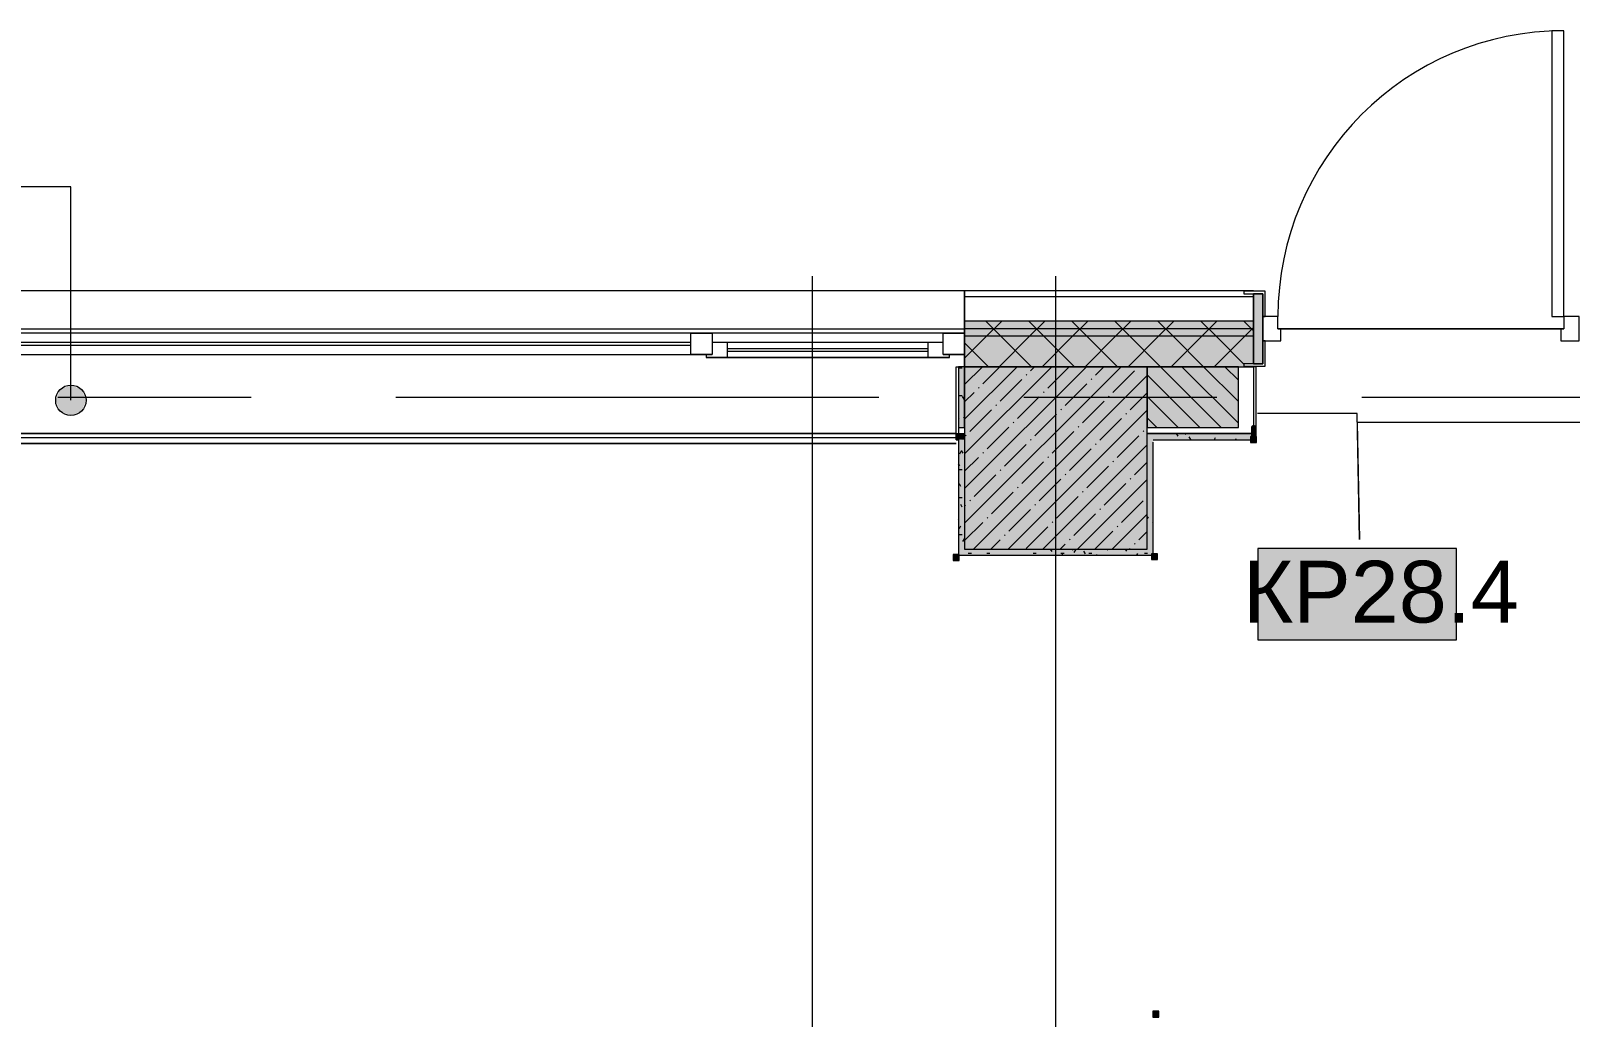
# Model space of a CAD drawing. Header units: millimetres. Extents: x -3817 to 677485, y -22715 to 103890.
# Drawn here: x 63333 to 68394, y 26872 to 30116 of the extents above; entities that cross this region are included whole.
import ezdxf

# ---------------------------------------------------------------- set-up
doc = ezdxf.new("R2010")
doc.units = ezdxf.units.MM
doc.layers.add('PDF _Геометрия', color=7, linetype='Continuous', true_color=0x1d1d1d)
doc.layers.add('PDF _Сплошная заливка', color=7, linetype='Continuous', true_color=0xffffff)
doc.layers.add('PDF _Текст', color=7, linetype='Continuous')
doc.styles.add('PDF GOST-Common', font='arial.ttf')

msp = doc.modelspace()

# ---------------------------------------------------------------- hatches: boundary and pattern name
at = {"layer": 'PDF _Сплошная заливка', "transparency": 33554559}
h = msp.add_hatch(color=256, dxfattribs=at)
h.paths.add_polyline_path([(85213.3, 29111.3), (85213.3, 29161.3), (80593.3, 29161.3), (80593.3, 29111.3), (84533.7, 29111.3)], flags=0)
h.paths.add_polyline_path([(70803.3, 29111.3), (71053.3, 29111.3), (71053.3, 29161.3), (68453.3, 29161.3), (68453.3, 29111.3), (70432.2, 29111.3)], flags=0)
h.paths.add_polyline_path([(73153.3, 29111.3), (74493.3, 29111.3), (74493.3, 29161.3), (73153.3, 29161.3)], flags=0)
h.paths.add_polyline_path([(77111.9, 29111.3), (77493.3, 29111.3), (77493.3, 29161.3), (76593.3, 29161.3), (76593.3, 29111.3)], flags=0)
h.paths.add_polyline_path([(60248.3, 29111.3), (61303.3, 29111.3), (61303.3, 29161.3), (60248.3, 29161.3)], flags=0)
h.paths.add_polyline_path([(66403.3, 29111.3), (67353.3, 29111.3), (67353.3, 29161.3), (66403.3, 29161.3)], flags=0)
h.paths.add_polyline_path([(57815.1, 29111.3), (57948.3, 29111.3), (57948.3, 29161.3), (57103.3, 29161.3), (57103.3, 29111.3), (57444.1, 29111.3)], flags=0)
h.paths.add_polyline_path([(51103.3, 29111.3), (52003.3, 29111.3), (52003.3, 29161.3), (51103.3, 29161.3)], flags=0)
h.paths.add_polyline_path([(55003.3, 29111.3), (55003.3, 29161.3), (54103.3, 29161.3), (54104.2, 29111.3), (54846.4, 29111.3)], flags=0)
h.paths.add_polyline_path([(49003.3, 29111.3), (49003.3, 29161.3), (47903.3, 29161.3), (47903.3, 29111.3), (48909, 29111.3)], flags=0)
h.paths.add_polyline_path([(44803.3, 29111.3), (44803.3, 29161.3), (42403.3, 29161.3), (42403.3, 29111.3), (44455.9, 29111.3)], flags=0)
h = msp.add_hatch(color=256, dxfattribs=at)
h.paths.add_polyline_path([(85213.3, 29011.3), (85213.3, 29111.3), (80593.3, 29111.3), (80593.3, 29011.3), (84533.7, 29011.3)], flags=0)
h.paths.add_polyline_path([(77493.3, 29011.3), (77493.3, 29111.3), (76593.3, 29111.3), (76593.3, 29011.3), (77111.9, 29011.3)], flags=0)
h.paths.add_polyline_path([(67353.3, 29011.3), (67353.3, 29013.3), (67321.3, 29013.3), (67321.3, 29021.3), (67353.3, 29021.3), (67353.3, 29111.3), (66403.3, 29111.3), (66403.3, 29011.3), (67321.3, 29011.3)], flags=0)
h.paths.add_polyline_path([(68485.3, 29011.3), (71053.3, 29011.3), (71053.3, 29111.3), (68453.3, 29111.3), (68453.3, 29021.3), (68485.3, 29021.3), (68485.3, 29013.3), (68453.3, 29011.3)], flags=0)
h.paths.add_polyline_path([(74283.3, 29011.3), (74493.3, 29011.3), (74493.3, 29111.3), (73153.3, 29111.3), (73153.3, 29011.3), (74143.2, 29011.3)], flags=0)
h.paths.add_polyline_path([(54403.3, 29011.3), (55003.3, 29011.3), (55003.3, 29111.3), (54103.3, 29111.3), (54104.2, 29011.3)], flags=0)
h.paths.add_polyline_path([(60783.9, 29011.3), (61303.3, 29011.3), (61303.3, 29111.3), (60248.3, 29111.3), (60248.3, 29011.3), (60412.8, 29011.3)], flags=0)
h.paths.add_polyline_path([(51103.3, 29011.3), (52003.3, 29011.3), (52003.3, 29111.3), (51103.3, 29111.3)], flags=0)
h.paths.add_polyline_path([(57103.3, 29011.3), (57948.3, 29011.3), (57948.3, 29111.3), (57103.3, 29111.3)], flags=0)
h.paths.add_polyline_path([(48403.3, 29011.3), (49003.3, 29011.3), (49003.3, 29111.3), (47903.3, 29111.3), (47903.3, 29011.3), (48166.8, 29011.3)], flags=0)
h.paths.add_polyline_path([(44803.3, 29011.3), (44803.3, 29111.3), (42403.3, 29111.3), (42403.3, 29011.3), (44455.9, 29011.3)], flags=0)
h = msp.add_hatch(color=256, dxfattribs=at)
h.paths.add_polyline_path([(80822.8, 28811.3), (80893.3, 28811.3), (80893.3, 29011.3), (80593.3, 29011.3), (80593.3, 28811.3)], flags=0)
h.paths.add_polyline_path([(73783.3, 28811.3), (73783.3, 29011.3), (73153.3, 29011.3), (73153.3, 28811.3), (73401, 28811.3)], flags=0)
h.paths.add_polyline_path([(74493.3, 28811.3), (74493.3, 29011.3), (74283.3, 29011.3), (74283.3, 28811.3)], flags=0)
h.paths.add_polyline_path([(76593.3, 28811.3), (76993.3, 28811.3), (76993.3, 29011.3), (76593.3, 29011.3)], flags=0)
h.paths.add_polyline_path([(68553.3, 28811.3), (70553.3, 28811.3), (70553.3, 29011.3), (68449.3, 29011.3), (68449.3, 28811.3)], flags=0)
h.paths.add_polyline_path([(67303.3, 28811.3), (67303.3, 29011.3), (67003.3, 29011.3), (67003.3, 28811.3), (67092.4, 28811.3)], flags=0)
h.paths.add_polyline_path([(60248.3, 28811.3), (60378.3, 28811.3), (60378.3, 29008.8), (60978.3, 29008.8), (60978.3, 28811.3), (61303.3, 28811.3), (61303.3, 29011.3), (60248.3, 29011.3), (60248.3, 28992.2)], flags=0)
h.paths.add_polyline_path([(54103.3, 28811.3), (54403.3, 28811.3), (54403.3, 29011.3), (54103.3, 29011.3)], flags=0)
h.paths.add_polyline_path([(57948.3, 28811.3), (57948.3, 29011.3), (57103.3, 29011.3), (57103.3, 28811.3), (57815.1, 28811.3)], flags=0)
h.paths.add_polyline_path([(43003.3, 28811.3), (44803.3, 28811.3), (44803.3, 29011.3), (43003.3, 29011.3)], flags=0)
h.paths.add_polyline_path([(52003.3, 28811.3), (52003.3, 29011.3), (51103.3, 29011.3), (51103.3, 28811.3), (51877.7, 28811.3)], flags=0)
h.paths.add_polyline_path([(47903.3, 28811.3), (48403.3, 28811.3), (48403.3, 29011.3), (47903.3, 29011.3)], flags=0)
for color, points in [(256, [(67003.3, 28411.3), (67003.3, 29011.3), (66403.3, 29011.3), (66403.3, 28411.3), (66721.3, 28411.3)]), (7, [(63465.1, 28850.8), (63500.4, 28865.5), (63515.1, 28900.8), (63500.4, 28936.2), (63465.1, 28950.8), (63429.7, 28936.2), (63415.1, 28900.8), (63429.7, 28865.5)]), (256, [(67023.3, 28391.3), (67023.3, 28411.3), (66403.3, 28411.3), (66403.3, 28391.3), (66721.3, 28391.3)])]:
    msp.add_hatch(color=color, dxfattribs=at).paths.add_polyline_path(points)
h = msp.add_hatch(color=256, dxfattribs=at)
h.paths.add_polyline_path([(67354.3, 28771.3), (67361.3, 28771.3), (67361.3, 28791.3), (67023.3, 28791.3), (67023.3, 28771.3), (67353.3, 28771.3)], flags=0)
h.paths.add_polyline_path([(68445.3, 28771.3), (68553.3, 28771.3), (68553.3, 28791.3), (68445.3, 28791.3)], flags=0)

# ---------------------------------------------------------------- linework, layer by layer
at = {"layer": 'PDF _Геометрия', "color": 253, "lineweight": 13, "true_color": 0xaaaaaa}
for points in [[(68373.3, 30116.3), (68333.3, 30116.3), (68333.3, 29176.3), (68373.3, 29176.3)], [(67383.3, 29021.3), (67383.3, 29251.3), (67353.3, 29251.3), (67353.3, 29021.3)], [(67433.3, 29176.3), (67383.3, 29176.3), (67383.3, 29096.3), (67443.3, 29096.3), (67443.3, 29136.3), (67433.3, 29136.3)], [(68373.3, 29176.3), (68373.3, 29136.3), (68363.3, 29136.3), (68363.3, 29096.3), (68423.3, 29096.3), (68423.3, 29176.3)], [(65573.3, 29121.3), (65573.3, 29051.4), (65503.3, 29051.4), (65503.3, 29121.3)], [(66403.3, 29121.3), (66403.3, 29051.4), (66333.3, 29051.4), (66333.3, 29121.3)], [(65553.3, 29041.3), (66353.3, 29041.3), (66353.3, 29051.4), (66333.3, 29051.4), (66333.3, 29091.3), (65573.3, 29091.3), (65573.3, 29051.4), (65553.3, 29051.4)]]:
    msp.add_lwpolyline(points, close=True, dxfattribs=at)
at = {"layer": 'PDF _Геометрия', "color": 7, "lineweight": 9}
for points in [[(63465.1, 28900.8), (63465.1, 29602.8), (60738.7, 29602.8), (59753.1, 29602.8)], [(67353.3, 29241.3), (66403.3, 29241.3)], [(67353.3, 29161.3), (66403.3, 29161.3)], [(67353.3, 29136.3), (66403.3, 29136.3)], [(67353.3, 29111.3), (66403.3, 29111.3)], [(68449.3, 28828.3), (67693.7, 28828.3), (67701.9, 28443.5), (67693.7, 28857.5), (67366, 28857.5)], [(61332.8, 28778.3), (66375.3, 28778.3)], [(66375.3, 28791.3), (66383.3, 28791.3)], [(66375.3, 28770.3), (66383.3, 28770.3), (66383.3, 28391.3)], [(67023.3, 28771.3), (67031.3, 28771.3), (67341.2, 28771.3), (67353.3, 28771.3), (67354.3, 28771.3), (67361.3, 28771.3)], [(67361.3, 28791.3), (67354.3, 28791.3), (67353.3, 28791.3)]]:
    msp.add_lwpolyline(points, dxfattribs=at)
at = {"layer": 'PDF _Геометрия', "color": 253, "lineweight": 9, "true_color": 0xaaaaaa}
for points in [[(65903.3, 24976), (65903.3, 26809.4), (65903.3, 29309.4)], [(66703.3, 24880.9), (66703.3, 26809.4), (66703.3, 29309.4)], [(66403.3, 29121.3), (61303.3, 29121.3)], [(62133.3, 29051.4), (65573.3, 29051.4)], [(65503.3, 29091.3), (62203.3, 29091.3)], [(65503.3, 29081.3), (62203.3, 29081.3)], [(65623.3, 29071.3), (66283.3, 29071.3)], [(66283.3, 29061.3), (65623.3, 29061.3)], [(66333.3, 29051.4), (66403.3, 29051.4)], [(63422.6, 28911.3), (64057.6, 28911.3)], [(64533.8, 28911.3), (66121.3, 28911.3)], [(66597.6, 28911.3), (67232.6, 28911.3)], [(67708.8, 28911.3), (69296.3, 28911.3)]]:
    msp.add_lwpolyline(points, dxfattribs=at)
at = {"layer": 'PDF _Геометрия', "color": 9, "lineweight": 9, "true_color": 0xc0c0c0}
for points in [[(66403.3, 29011.3), (66403.3, 29261.3), (61303.3, 29261.3), (61303.3, 29011.3), (61303.3, 28811.3), (60978.3, 28811.3), (60978.3, 29008.8), (60378.3, 29008.8), (60378.3, 28811.3), (60248.3, 28811.3), (60248.3, 29011.3), (60248.3, 29261.3), (61303.3, 29261.3), (61303.3, 29011.3)], [(67353.3, 29261.3), (66403.3, 29261.3), (66403.3, 29011.3), (67003.3, 29011.3), (67003.3, 28811.3), (67303.3, 28811.3), (67303.3, 29011.3), (67353.3, 29011.3), (67353.3, 28791.3)], [(67353.3, 29021.3), (67353.3, 29251.3)], [(66375.3, 28770.3), (66375.3, 28771.3), (66375.3, 28791.3), (66375.3, 29011.3), (66383.3, 29011.3), (66383.3, 28791.3), (66403.3, 28791.3), (66403.3, 28771.3), (66403.3, 28411.3), (67003.3, 28411.3), (67003.3, 28791.3), (67023.3, 28791.3), (67353.3, 28791.3), (67003.3, 28791.3)], [(67361.3, 28771.3), (67361.3, 28791.3), (67361.3, 29011.3), (67353.3, 29011.3)], [(66383.3, 28391.3), (66403.3, 28391.3), (67023.3, 28391.3), (67023.3, 28411.3), (67023.3, 28763.3)]]:
    msp.add_lwpolyline(points, dxfattribs=at)
at = {"layer": 'PDF _Геометрия', "color": 253, "lineweight": 9, "true_color": 0xaaaaaa}
for points in [[(67321.3, 29251.3), (67383.3, 29251.3), (67383.3, 29176.3), (67391.3, 29176.3), (67391.3, 29259.3), (67321.3, 29259.3)], [(67321.3, 29021.3), (67321.3, 29013.3), (67391.3, 29013.3), (67391.3, 29096.3), (67383.3, 29096.3), (67383.3, 29021.3)]]:
    msp.add_lwpolyline(points, close=True, dxfattribs=at)
at = {"layer": 'PDF _Геометрия', "lineweight": 9}
for points in [[(66403.3, 29039.1), (66475.6, 29111.3), (66525.6, 29161.3)], [(66622.8, 29011.3), (66522.8, 29111.3), (66472.8, 29161.3)], [(66517, 29011.3), (66617, 29111.3), (66667, 29161.3)], [(66764.2, 29011.3), (66664.2, 29111.3), (66614.2, 29161.3)], [(66658.4, 29011.3), (66758.4, 29111.3), (66808.4, 29161.3)], [(66905.6, 29011.3), (66805.6, 29111.3), (66755.6, 29161.3)], [(66799.8, 29011.3), (66899.8, 29111.3), (66949.8, 29161.3)], [(67247, 28811.3), (67047, 29011.3), (66947, 29111.3), (66897, 29161.3)], [(66941.2, 29011.3), (67041.2, 29111.3), (67091.2, 29161.3)], [(67303.3, 28896.5), (67188.5, 29011.3), (67088.5, 29111.3), (67038.5, 29161.3)], [(67082.7, 29011.3), (67182.7, 29111.3), (67232.7, 29161.3)], [(67321.3, 29020), (67229.9, 29111.3), (67179.9, 29161.3)], [(67353.3, 29129.4), (67321.3, 29161.3)], [(67224.1, 29011.3), (67324.1, 29111.3), (67353.3, 29140.5)], [(66481.4, 29011.3), (66403.3, 29089.4)], [(66403.3, 28952.5), (66462.2, 29011.3)], [(66403.3, 28838.4), (66576.2, 29011.3)], [(66403.3, 28724.4), (66690.3, 29011.3)], [(66403.3, 28610.3), (66804.3, 29011.3)], [(66403.3, 28496.3), (66918.4, 29011.3)], [(66463.1, 28955.3), (66519.2, 29011.3)], [(66619.9, 28998), (66633.2, 29011.3)], [(66677, 28941), (66747.3, 29011.3)], [(66833.8, 28983.8), (66861.3, 29011.3)], [(67303.3, 28825.8), (67117.8, 29011.3)], [(67303.3, 28967.3), (67259.2, 29011.3)], [(66432.4, 28411.3), (67003.3, 28982.2)], [(66520.1, 28898.3), (66591.4, 28969.5)], [(66605.7, 28983.8), (66608, 28986.2)], [(66734, 28884), (66805.3, 28955.3)], [(66819.5, 28969.5), (66821.9, 28971.9)], [(66890.8, 28926.8), (66962.1, 28998)], [(67176.3, 28811.3), (67003.3, 28984.4)], [(66403.3, 28895.4), (66434.6, 28926.8)], [(66448.9, 28941), (66451.2, 28943.4)], [(66577.2, 28841.2), (66648.4, 28912.5)], [(66662.7, 28926.8), (66665.1, 28929.1)], [(66876.5, 28912.5), (66878.9, 28914.9)], [(66947.8, 28869.7), (67003.3, 28925.2)], [(67105.6, 28811.3), (67003.3, 28913.7)], [(66420.3, 28798.5), (66491.6, 28869.7)], [(66505.9, 28884), (66508.2, 28886.4)], [(66546.5, 28411.3), (67003.3, 28868.2)], [(66634.2, 28784.2), (66705.5, 28855.5)], [(66719.7, 28869.7), (66722.1, 28872.1)], [(66791, 28827), (66862.3, 28898.3)], [(66933.6, 28855.5), (66935.9, 28857.9)], [(66477.4, 28741.4), (66548.6, 28812.7)], [(66562.9, 28827), (66565.3, 28829.3)], [(66691.2, 28727.2), (66762.5, 28798.5)], [(66776.7, 28812.7), (66779.1, 28815.1)], [(66848, 28769.9), (66919.3, 28841.2)], [(66990.6, 28798.5), (66993, 28800.8)], [(67034.9, 28811.3), (67003.3, 28843)], [(66406.1, 28784.2), (66408.5, 28786.6)], [(66534.4, 28684.4), (66605.7, 28755.7)], [(66619.9, 28769.9), (66622.3, 28772.3)], [(66660.5, 28411.3), (67003.3, 28754.1)], [(66833.8, 28755.7), (66836.1, 28758.1)], [(66905.1, 28712.9), (66976.3, 28784.2)], [(66403.3, 28667.3), (66448.9, 28712.9)], [(66463.1, 28727.2), (66465.5, 28729.5)], [(66591.4, 28627.4), (66662.7, 28698.7)], [(66677, 28712.9), (66679.3, 28715.3)], [(66748.2, 28670.2), (66819.5, 28741.4)], [(66890.8, 28698.7), (66893.2, 28701)], [(66962.1, 28655.9), (67003.3, 28697.1)], [(66434.6, 28584.6), (66505.9, 28655.9)], [(66520.1, 28670.2), (66522.5, 28672.5)], [(66734, 28655.9), (66736.3, 28658.3)], [(66805.3, 28613.1), (66876.5, 28684.4)], [(66491.6, 28527.6), (66562.9, 28598.9)], [(66577.2, 28613.1), (66579.5, 28615.5)], [(66648.4, 28570.4), (66719.7, 28641.6)], [(66774.6, 28411.3), (67003.3, 28640.1)], [(66791, 28598.9), (66793.4, 28601.2)], [(66862.3, 28556.1), (66933.6, 28627.4)], [(66947.8, 28641.6), (66950.2, 28644)], [(66403.3, 28553.3), (66406.1, 28556.1)], [(66420.3, 28570.4), (66422.7, 28572.7)], [(66634.2, 28556.1), (66636.6, 28558.5)], [(66705.5, 28513.3), (66776.7, 28584.6)], [(66848, 28541.8), (66850.4, 28544.2)], [(66919.3, 28499.1), (66990.6, 28570.4)], [(66403.3, 28439.2), (66463.1, 28499.1)], [(66477.4, 28513.3), (66479.7, 28515.7)], [(66548.6, 28470.6), (66619.9, 28541.8)], [(66691.2, 28499.1), (66693.6, 28501.5)], [(66762.5, 28456.3), (66833.8, 28527.6)], [(66888.6, 28411.3), (67003.3, 28526)], [(66534.4, 28456.3), (66536.8, 28458.7)], [(66605.7, 28413.5), (66677, 28484.8)], [(66748.2, 28442.1), (66750.6, 28444.4)], [(66831.6, 28411.3), (66890.8, 28470.6)], [(66905.1, 28484.8), (66907.4, 28487.2)], [(66976.3, 28442.1), (67003.3, 28469)], [(66489.4, 28411.3), (66520.1, 28442.1)], [(66717.5, 28411.3), (66734, 28427.8)], [(66945.6, 28411.3), (66947.8, 28413.5)], [(66962.1, 28427.8), (66964.4, 28430.2)], [(67002.6, 28411.3), (67003.3, 28412)]]:
    msp.add_lwpolyline(points, dxfattribs=at)
at = {"layer": 'PDF _Геометрия', "color": 116, "lineweight": 13, "true_color": 0x008040}
for points in [[(61303.3, 29136.3), (66403.3, 29136.3)], [(67433.3, 29136.3), (68373.3, 29136.3), (67433.3, 29136.3)]]:
    msp.add_lwpolyline(points, dxfattribs=at)
at = {"layer": 'PDF _Геометрия', "color": 253, "lineweight": 13, "true_color": 0xaaaaaa}
for points in [[(65623.3, 29041.3), (65623.3, 29091.3)], [(66283.3, 29041.3), (66283.3, 29091.3)], [(66353.3, 29041.3), (65553.3, 29041.3)]]:
    msp.add_lwpolyline(points, dxfattribs=at)
at = {"layer": 'PDF _Геометрия', "color": 9, "lineweight": 9, "true_color": 0xc0c0c0}
for points in [[(66403.3, 28811.3), (66403.3, 29011.3), (66383.3, 29011.3), (66383.3, 28811.3)], [(66375.3, 28791.3), (61331.3, 28791.3)]]:
    msp.add_lwpolyline(points, close=True, dxfattribs=at)
at = {"layer": 'PDF _Геометрия', "color": 253, "lineweight": 9, "true_color": 0x9b9b9b}
for points in [[(66384.9, 29008.1), (66394.9, 29008.1)], [(66384.9, 28916.6), (66394.9, 28916.6)], [(66401.5, 28904.6), (66396.4, 28913.3)], [(66384.2, 28841.9), (66383.3, 28840.3)], [(66403.3, 28840.5), (66400.5, 28845.2)], [(66380.1, 28773.9), (66378.1, 28770.3)], [(67105.2, 28782.9), (67100.3, 28791.3)], [(67129.3, 28791.3), (67127.5, 28788.3)], [(67146.8, 28771.8), (67141.8, 28780.5)], [(67227, 28777.7), (67223.3, 28771.3)], [(67241.3, 28791.1), (67241.1, 28791.3)], [(67295, 28773.6), (67293.7, 28771.3)], [(66391.3, 28732.3), (66386.3, 28723.5)], [(66398.5, 28726.9), (66393.5, 28735.6)], [(67003.3, 28733.7), (67004.5, 28733.7)], [(66387.3, 28685.2), (66383.3, 28692.3)], [(66384.9, 28672.8), (66394.9, 28672.8)], [(67003.7, 28653.9), (67003.3, 28654.7)], [(66391.4, 28617.2), (66386.4, 28625.9)], [(67003.3, 28611.8), (67004.5, 28611.8)], [(66384.9, 28581.3), (66394.9, 28581.3)], [(66395.5, 28549.2), (66390.5, 28557.9)], [(66384.3, 28507.5), (66383.3, 28509.4)], [(67006.6, 28517.8), (67003.3, 28512.1)], [(67023.3, 28498.1), (67022.1, 28500.2)], [(66384.9, 28459.4), (66394.9, 28459.4)], [(66390.2, 28486.5), (66385.2, 28477.8)], [(66401.3, 28444.9), (66396.3, 28436.2)], [(67003.3, 28489.9), (67004.5, 28489.9)], [(66415.3, 28398.5), (66425.4, 28398.5)], [(66476.3, 28398.5), (66486.4, 28398.5)], [(66628.7, 28398.5), (66638.8, 28398.5)], [(66691, 28403), (66686.2, 28411.3)], [(66720.1, 28398.5), (66730.2, 28398.5)], [(66726.3, 28398.1), (66722.4, 28391.3)], [(66759.1, 28407.1), (66756.6, 28411.3)], [(66767.9, 28409.2), (66762.9, 28400.5)], [(66800.7, 28396), (66795.7, 28404.7)], [(66811.6, 28398.5), (66821.6, 28398.5)], [(66838.6, 28391.3), (66837.3, 28393.5)], [(66874.7, 28411.3), (66872.5, 28407.6)], [(66936.8, 28404.1), (66932.6, 28411.3)], [(66972, 28397), (66968.8, 28391.3)], [(66994.5, 28398.5), (67004.5, 28398.5)]]:
    msp.add_lwpolyline(points, dxfattribs=at)
at = {"layer": 'PDF _Геометрия', "color": 7, "lineweight": 9}
for points in [[(67003.3, 28411.3), (67003.3, 28811.3), (67003.3, 29011.3), (66403.3, 29011.3), (66403.3, 28411.3)], [(67303.3, 29011.3), (67003.3, 29011.3)], [(66375.5, 28758.3), (61313.3, 28758.3)], [(68020.3, 28413.4), (67367.2, 28413.4), (67367.2, 28113.4), (68020.3, 28113.4)]]:
    msp.add_lwpolyline(points, close=True, dxfattribs=at)
at = {"layer": 'PDF _Геометрия', "color": 231, "lineweight": 70, "true_color": 0xff80c0}
msp.add_lwpolyline([(67354.3, 28771.3), (67354.3, 28791.3), (67354.3, 28811.3), (67353.3, 28811.3), (67353.3, 28791.3)], dxfattribs=at)
at = {"layer": 'PDF _Геометрия', "color": 7, "lineweight": 20}
for points in [[(67363.3, 28761.8), (67363.3, 28781.3), (67343.3, 28781.3), (67343.3, 28761.8)], [(66385.3, 28373.8), (66385.3, 28393.3), (66365.3, 28393.3), (66365.3, 28373.8)], [(67037.3, 28376.8), (67037.3, 28396.3), (67017.3, 28396.3), (67017.3, 28376.8)], [(67021.8, 26871.8), (67041.3, 26871.8), (67041.3, 26891.8), (67021.8, 26891.8)]]:
    msp.add_lwpolyline(points, close=True, dxfattribs=at)
at = {"layer": 'PDF _Геометрия', "color": 7, "lineweight": 9}
msp.add_circle((63465.1, 28900.8), 50, dxfattribs=at)
at = {"layer": 'PDF _Геометрия', "color": 253, "lineweight": 9, "true_color": 0xaaaaaa}
msp.add_arc((68373.3, 29176.3), 940, 90, 179.9999, dxfattribs=at)
at = {"layer": 'PDF _Сплошная заливка', "lineweight": 35, "transparency": 33554559}
for points in [[(67383.3, 29021.3), (67383.3, 29251.3), (67353.3, 29021.3), (67353.3, 29251.3)], [(66383.3, 28811.3), (66403.3, 28811.3), (66383.3, 29011.3), (66403.3, 29011.3)], [(66375.3, 28771.3), (66403.3, 28771.3), (66375.3, 28791.3), (66403.3, 28791.3)], [(66383.3, 28391.3), (66403.3, 28391.3), (66383.3, 28770.3), (66403.3, 28771.3)], [(67023.3, 28411.3), (67023.3, 28791.3), (67003.3, 28411.3), (67003.3, 28791.3)]]:
    msp.add_solid(points, dxfattribs=at)
at = {"layer": 'PDF _Сплошная заливка', "color": 254, "lineweight": 35, "true_color": 0xffb9dc, "transparency": 33554559}
msp.add_solid([(67353.3, 28791.3), (67354.3, 28791.3), (67353.3, 28811.3)], dxfattribs=at)
at = {"layer": 'PDF _Сплошная заливка', "color": 1, "lineweight": 35, "transparency": 33554559}
for points in [[(67363.3, 28761.8), (67363.3, 28781.3), (67343.3, 28761.8), (67343.3, 28781.3)], [(66385.3, 28373.8), (66385.3, 28393.3), (66365.3, 28373.8), (66365.3, 28393.3)], [(67037.3, 28376.8), (67037.3, 28396.3), (67017.3, 28376.8), (67017.3, 28396.3)], [(67041.3, 26871.8), (67041.3, 26891.8), (67021.8, 26871.8), (67021.8, 26891.8)]]:
    msp.add_solid(points, dxfattribs=at)
at = {"layer": 'PDF _Сплошная заливка', "lineweight": 9, "transparency": 33554559}
msp.add_solid([(68020.3, 28413.4), (67367.2, 28413.4), (68020.3, 28113.4), (67367.2, 28113.4)], dxfattribs=at)

# ---------------------------------------------------------------- texts
at = {"layer": 'PDF _Текст', "insert": (67318.1, 28270), "char_height": 203.2, "attachment_point": 4, "style": 'PDF GOST-Common'}
msp.add_mtext('КР28.4', dxfattribs=at)

doc.saveas('drawing.dxf')
